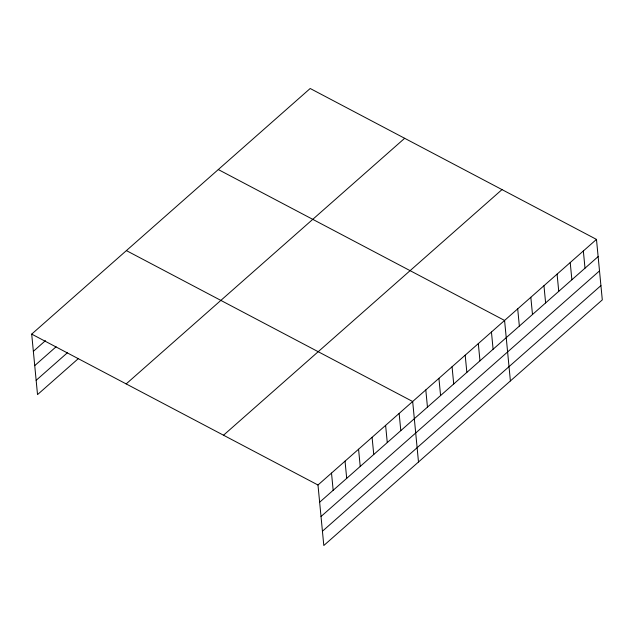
<?xml version="1.0" encoding="UTF-8"?>
<svg xmlns="http://www.w3.org/2000/svg" width="634" height="634" viewBox="0 0 634 634"><rect width="100%" height="100%" fill="white"/><g stroke="black" fill="none" stroke-linecap="round" stroke-linejoin="round"><path stroke-width="0.95" d="M78.109 358.812L37.525 394.602L31.7 334.118L310.192 88.498L596.475 239.398L602.3 299.882L323.808 545.502L317.983 485.01L596.475 239.398M33.356 351.323L45.458 340.648M34.735 365.612L56.093 346.774M36.146 380.321L67.473 352.694M126.174 383.911L404.666 138.291M223.509 435.217L502.001 189.598M319.639 502.223L598.131 256.604M321.018 516.504L599.51 270.884M322.429 531.221L600.921 285.601M218.286 169.547L504.577 320.447L510.394 380.939M126.388 250.604L412.671 401.504L418.495 461.996M31.7 334.118L317.983 485.01M583.343 250.977L585.008 268.182M570.22 262.555L571.876 279.76M557.088 274.134L558.744 291.339M543.956 285.712L545.62 302.925M530.832 297.291L532.489 314.504M517.701 308.869L519.357 326.082M491.445 332.026L493.101 349.239M478.313 343.604L479.97 360.817M465.19 355.191L466.846 372.396M452.058 366.769L453.714 383.974M438.926 378.347L440.582 395.553M425.802 389.926L427.459 407.131M399.143 413.431L400.799 430.644M385.615 425.366L387.271 442.572M372.087 437.294L373.751 454.507M358.567 449.221L360.223 466.434M345.039 461.156L346.695 478.361M331.511 473.083L333.167 490.296"/></g></svg>
